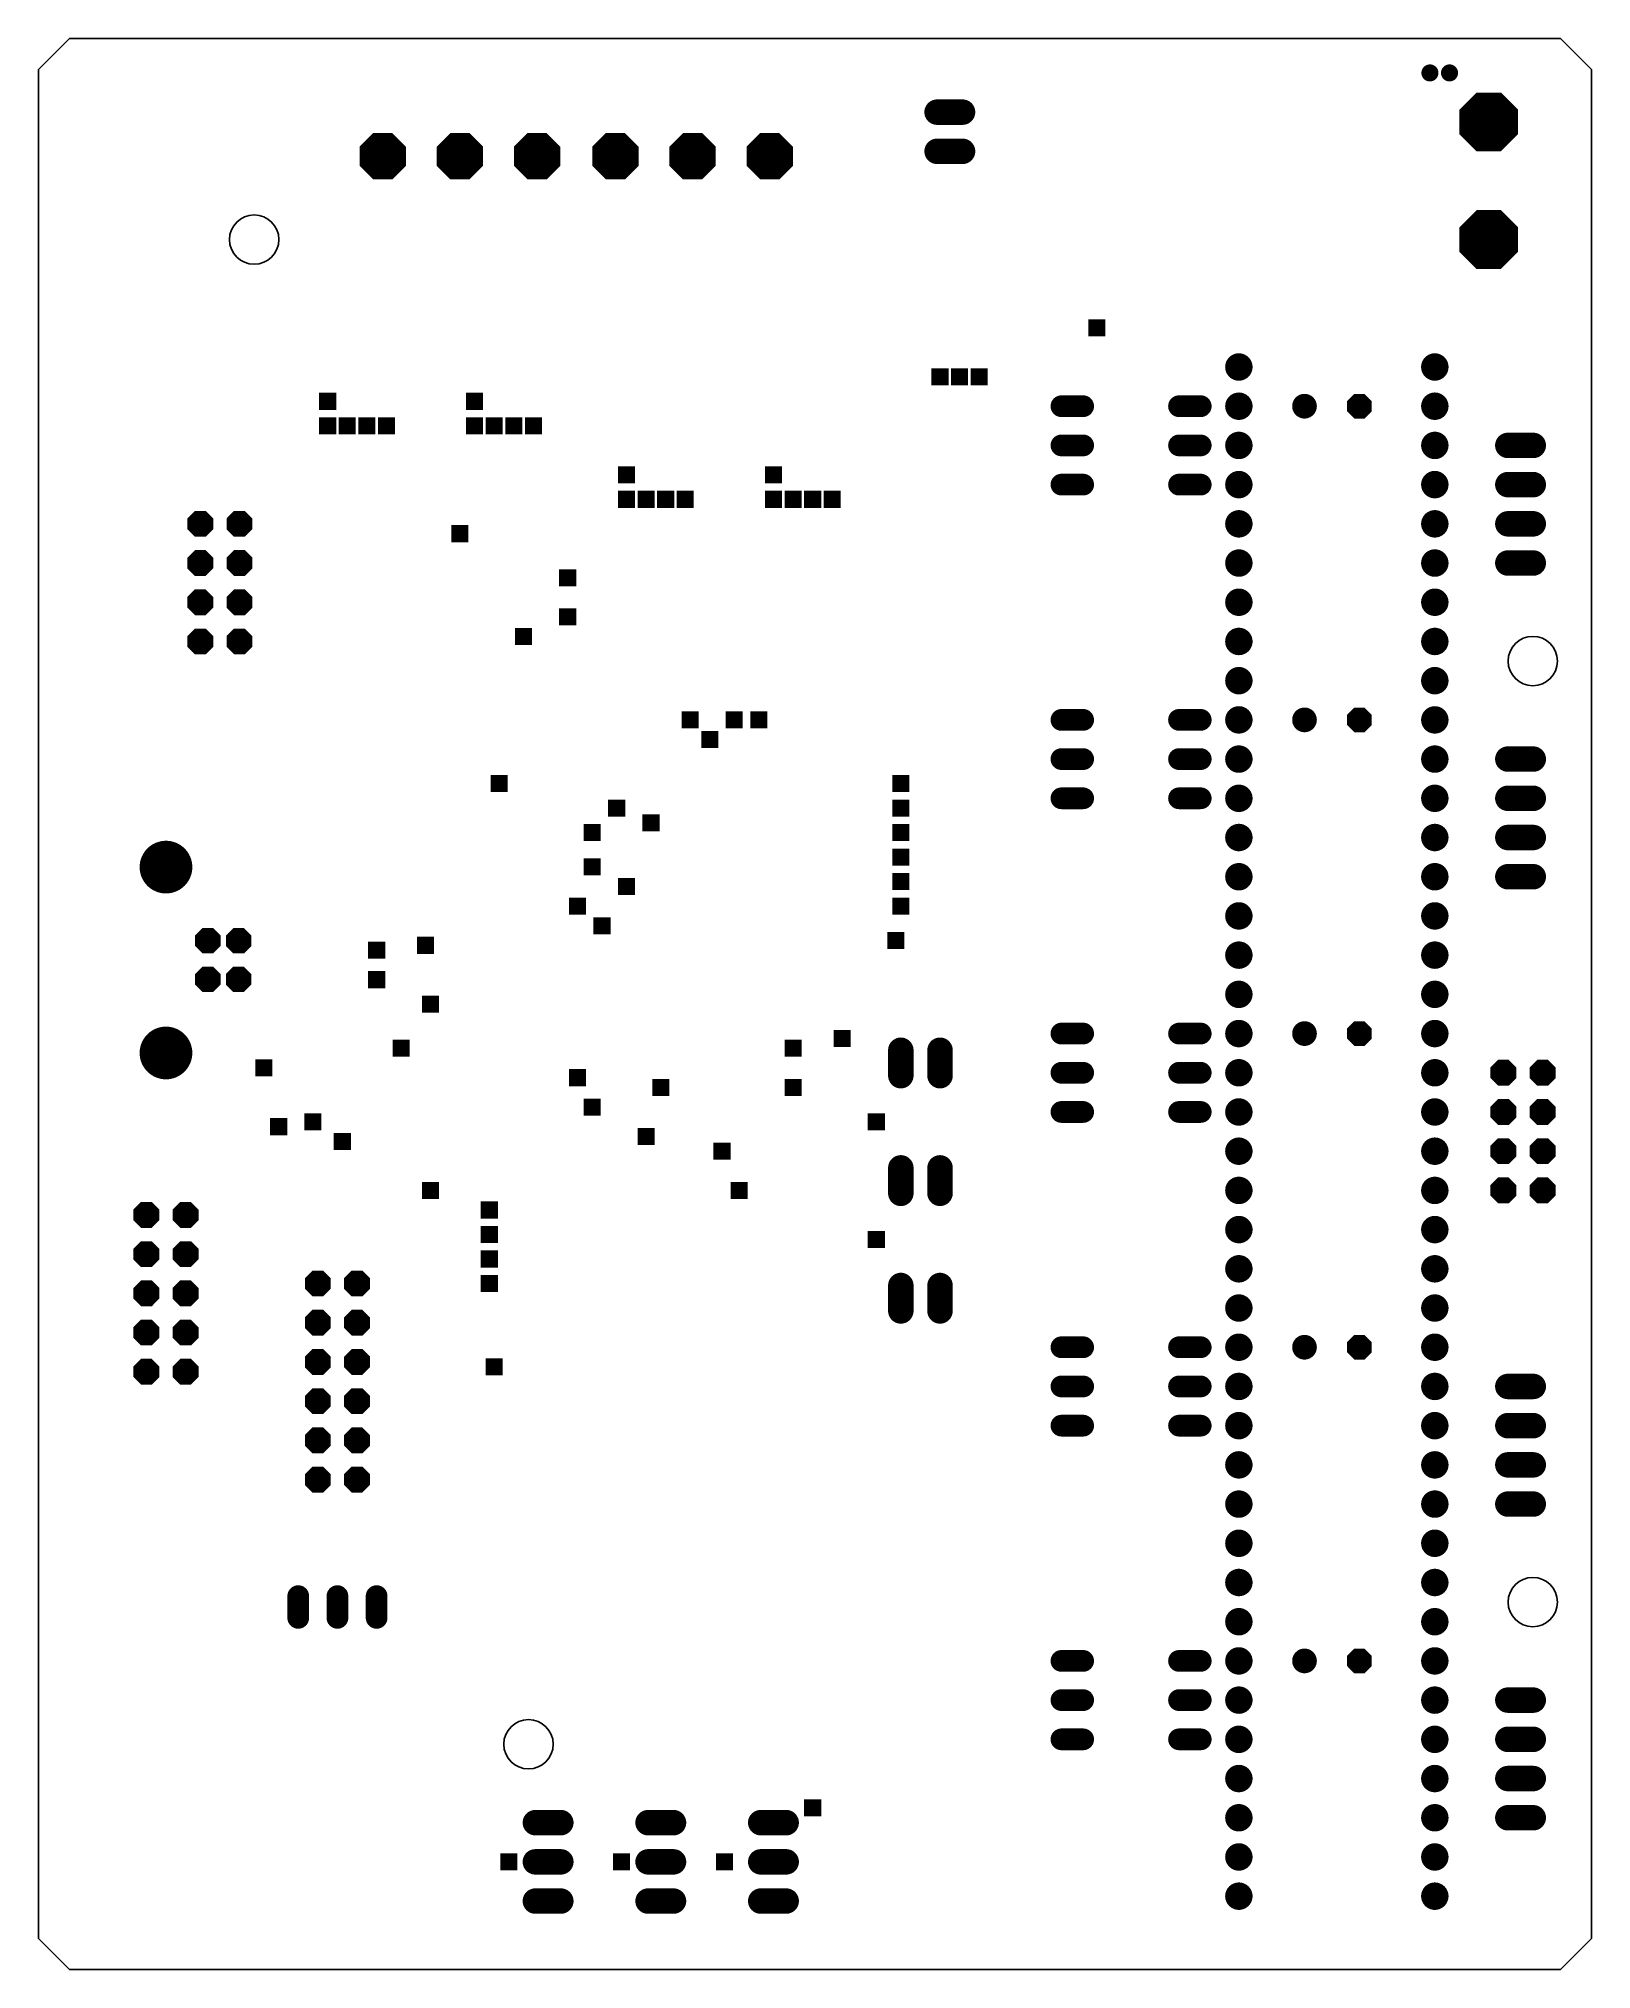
# Model space of a CAD drawing. Extents: x 0 to 101, y 0 to 125.
import ezdxf

# ---------------------------------------------------------------- set-up
doc = ezdxf.new("R2010")
doc.units = 0
for name, color, linetype in [('17', 82, 'CONTINUOUS'), ('18', 82, 'CONTINUOUS'), ('20', 7, 'CONTINUOUS'), ('44', 253, 'CONTINUOUS')]:
    doc.layers.add(name, color=color, linetype=linetype)

# ---------------------------------------------------------------- blocks, each defined once
blk = doc.blocks.new('ROUNDP')
at = {"const_width": 0.5}
blk.add_lwpolyline([(0, -0.25, 1), (0, 0.25, 1), (0, -0.25)], format="xyb", dxfattribs=at)
blk = doc.blocks.new('OCTAGONP')
at = {"const_width": 0.5}
blk.add_lwpolyline([(-0.25, -0.1036), (-0.25, 0.1036), (-0.1036, 0.25), (0.1036, 0.25), (0.25, 0.1036), (0.25, -0.1036), (0.1036, -0.25), (-0.1036, -0.25), (-0.25, -0.1036), (-0.25, 0.1036)], dxfattribs=at)
blk = doc.blocks.new('LONGP100')
at = {"const_width": 1}
blk.add_lwpolyline([(-0.5, 0), (0.5, 0)], dxfattribs=at)
at = {"const_width": 0.5}
for points in [[(-0.5, 0.25, 1), (-0.5, -0.25)], [(0.5, -0.25, 1), (0.5, 0.25)]]:
    blk.add_lwpolyline(points, format="xyb", dxfattribs=at)
blk = doc.blocks.new('SQUAREV')
blk.add_solid([(-0.5, -0.5), (0.5, -0.5), (-0.5, 0.5), (0.5, 0.5)])
blk = doc.blocks.new('ROUNDV')
at = {"const_width": 0.5}
blk.add_lwpolyline([(0, -0.25, 1), (0, 0.25, 1), (0, -0.25)], format="xyb", dxfattribs=at)

msp = doc.modelspace()

# ---------------------------------------------------------------- linework, layer by layer
at = {"layer": '20'}
for p, q in [((2.3175, 125.4125), (0.3175, 123.4125)), ((98.9525, 125.4125), (2.3175, 125.4125)), ((100.9525, 123.4125), (98.9525, 125.4125)), ((0.3175, 123.4125), (0.3175, 2.3375)), ((100.9525, 2.3375), (100.9525, 123.4125)), ((0.3175, 2.3375), (2.3175, 0.3375)), ((98.9525, 0.3375), (100.9525, 2.3375)), ((2.3175, 0.3375), (98.9525, 0.3375))]:
    msp.add_line(p, q, dxfattribs=at)
for centre in [(14.2875, 112.395), (97.155, 85.09), (97.155, 24.13), (32.0675, 14.9225)]:
    msp.add_circle(centre, 1.6, dxfattribs=at)
at = {"layer": '44'}
for centre, radius in [((90.4875, 123.19), 0.35), ((91.7575, 123.19), 0.35), ((59.3725, 120.65), 0.55), ((94.2975, 120.015), 0.75), ((22.6225, 117.7925), 0.75), ((27.6225, 117.7925), 0.75), ((32.6225, 117.7925), 0.75), ((37.7037, 117.7925), 0.75), ((42.7037, 117.7925), 0.75), ((47.7037, 117.7925), 0.75), ((59.3725, 118.11), 0.55), ((94.2975, 112.395), 0.75), ((68.8975, 106.68), 0.35), ((58.7375, 103.505), 0.35), ((60.0075, 103.505), 0.35), ((61.2775, 103.505), 0.35), ((78.105, 104.14), 0.45), ((90.805, 104.14), 0.45), ((19.05, 101.9175), 0.35), ((28.575, 101.9175), 0.35), ((67.31, 101.6), 0.45), ((74.93, 101.6), 0.45), ((78.105, 101.6), 0.45), ((82.3595, 101.6), 0.45), ((85.9155, 101.6), 0.45), ((90.805, 101.6), 0.45), ((19.05, 100.33), 0.35), ((20.32, 100.33), 0.35), ((21.59, 100.33), 0.35), ((22.86, 100.33), 0.35), ((28.575, 100.33), 0.35), ((29.845, 100.33), 0.35), ((31.115, 100.33), 0.35), ((32.385, 100.33), 0.35), ((67.31, 99.06), 0.45), ((74.93, 99.06), 0.45), ((78.105, 99.06), 0.45), ((90.805, 99.06), 0.45), ((96.3612, 99.06), 0.55), ((38.4175, 97.155), 0.35), ((47.9425, 97.155), 0.35), ((67.31, 96.52), 0.45), ((74.93, 96.52), 0.45), ((78.105, 96.52), 0.45), ((90.805, 96.52), 0.45), ((96.3612, 96.52), 0.55), ((38.4175, 95.5675), 0.35), ((39.6875, 95.5675), 0.35), ((40.9575, 95.5675), 0.35), ((42.2275, 95.5675), 0.35), ((47.9425, 95.5675), 0.35), ((49.2125, 95.5675), 0.35), ((50.4825, 95.5675), 0.35), ((51.7525, 95.5675), 0.35), ((10.795, 93.98), 0.55), ((13.335, 93.98), 0.55), ((78.105, 93.98), 0.45), ((90.805, 93.98), 0.45), ((96.3612, 93.98), 0.55), ((27.6225, 93.345), 0.35), ((10.795, 91.44), 0.55), ((13.335, 91.44), 0.55), ((78.105, 91.44), 0.45), ((90.805, 91.44), 0.45), ((96.3612, 91.44), 0.55), ((34.6075, 90.4875), 0.35), ((10.795, 88.9), 0.55), ((13.335, 88.9), 0.55), ((78.105, 88.9), 0.45), ((90.805, 88.9), 0.45), ((34.6075, 87.9475), 0.35), ((10.795, 86.36), 0.55), ((13.335, 86.36), 0.55), ((31.75, 86.6775), 0.35), ((78.105, 86.36), 0.45), ((90.805, 86.36), 0.45), ((78.105, 83.82), 0.45), ((90.805, 83.82), 0.45), ((42.545, 81.28), 0.35), ((45.4025, 81.28), 0.35), ((46.99, 81.28), 0.35), ((67.31, 81.28), 0.45), ((74.93, 81.28), 0.45), ((78.105, 81.28), 0.45), ((82.3595, 81.28), 0.45), ((85.9155, 81.28), 0.45), ((90.805, 81.28), 0.45), ((43.815, 80.01), 0.35), ((67.31, 78.74), 0.45), ((74.93, 78.74), 0.45), ((78.105, 78.74), 0.45), ((90.805, 78.74), 0.45), ((96.3612, 78.74), 0.55), ((30.1625, 77.1525), 0.35), ((56.1975, 77.1525), 0.35), ((67.31, 76.2), 0.45), ((74.93, 76.2), 0.45), ((78.105, 76.2), 0.45), ((90.805, 76.2), 0.45), ((96.3612, 76.2), 0.55), ((37.7825, 75.565), 0.35), ((56.1975, 75.565), 0.35), ((36.195, 73.9775), 0.35), ((40.005, 74.6125), 0.35), ((56.1975, 73.9775), 0.35), ((78.105, 73.66), 0.45), ((90.805, 73.66), 0.45), ((96.3612, 73.66), 0.55), ((8.5725, 71.7425), 1.2), ((56.1975, 72.39), 0.35), ((36.195, 71.755), 0.35), ((78.105, 71.12), 0.45), ((90.805, 71.12), 0.45), ((96.3612, 71.12), 0.55), ((38.4175, 70.485), 0.35), ((56.1975, 70.8025), 0.35), ((35.2425, 69.215), 0.35), ((56.1975, 69.215), 0.35), ((78.105, 68.58), 0.45), ((90.805, 68.58), 0.45), ((36.83, 67.945), 0.35), ((11.2825, 66.9725), 0.55), ((13.2825, 66.9725), 0.55), ((22.225, 66.3575), 0.35), ((25.4, 66.675), 0.35), ((55.88, 66.9925), 0.35), ((78.105, 66.04), 0.45), ((90.805, 66.04), 0.45), ((11.2825, 64.4725), 0.55), ((13.2825, 64.4725), 0.55), ((22.225, 64.4525), 0.35), ((78.105, 63.5), 0.45), ((90.805, 63.5), 0.45), ((25.7175, 62.865), 0.35), ((67.31, 60.96), 0.45), ((74.93, 60.96), 0.45), ((78.105, 60.96), 0.45), ((82.3595, 60.96), 0.45), ((85.9155, 60.96), 0.45), ((90.805, 60.96), 0.45), ((8.5725, 59.7025), 1.2), ((23.8125, 60.0075), 0.35), ((49.2125, 60.0075), 0.35), ((52.3875, 60.6425), 0.35), ((14.9225, 58.7375), 0.35), ((56.1975, 59.055), 0.55), ((58.7375, 59.055), 0.55), ((67.31, 58.42), 0.45), ((74.93, 58.42), 0.45), ((78.105, 58.42), 0.45), ((90.805, 58.42), 0.45), ((95.25, 58.42), 0.55), ((97.79, 58.42), 0.55), ((35.2425, 58.1025), 0.35), ((40.64, 57.4675), 0.35), ((49.2125, 57.4675), 0.35), ((36.195, 56.1975), 0.35), ((67.31, 55.88), 0.45), ((74.93, 55.88), 0.45), ((78.105, 55.88), 0.45), ((90.805, 55.88), 0.45), ((95.25, 55.88), 0.55), ((97.79, 55.88), 0.55), ((15.875, 54.9275), 0.35), ((18.0975, 55.245), 0.35), ((54.61, 55.245), 0.35), ((20.0025, 53.975), 0.35), ((39.6875, 54.2925), 0.35), ((78.105, 53.34), 0.45), ((90.805, 53.34), 0.45), ((95.25, 53.34), 0.55), ((97.79, 53.34), 0.55), ((44.6088, 53.34), 0.35), ((56.1975, 51.435), 0.55), ((58.7375, 51.435), 0.55), ((95.25, 50.8), 0.55), ((97.79, 50.8), 0.55), ((25.7175, 50.8), 0.35), ((45.72, 50.8), 0.35), ((78.105, 50.8), 0.45), ((90.805, 50.8), 0.45), ((7.3025, 49.2125), 0.55), ((9.8425, 49.2125), 0.55), ((29.5275, 49.53), 0.35), ((29.5275, 47.9425), 0.35), ((54.61, 47.625), 0.35), ((78.105, 48.26), 0.45), ((90.805, 48.26), 0.45), ((7.3025, 46.6725), 0.55), ((9.8425, 46.6725), 0.55), ((29.5275, 46.355), 0.35), ((18.415, 44.7675), 0.55), ((20.955, 44.7675), 0.55), ((29.5275, 44.7675), 0.35), ((78.105, 45.72), 0.45), ((90.805, 45.72), 0.45), ((7.3025, 44.1325), 0.55), ((9.8425, 44.1325), 0.55), ((56.1975, 43.815), 0.55), ((58.7375, 43.815), 0.55), ((18.415, 42.2275), 0.55), ((20.955, 42.2275), 0.55), ((78.105, 43.18), 0.45), ((90.805, 43.18), 0.45), ((7.3025, 41.5925), 0.55), ((9.8425, 41.5925), 0.55), ((18.415, 39.6875), 0.55), ((20.955, 39.6875), 0.55), ((67.31, 40.64), 0.45), ((74.93, 40.64), 0.45), ((78.105, 40.64), 0.45), ((82.3595, 40.64), 0.45), ((85.9155, 40.64), 0.45), ((90.805, 40.64), 0.45), ((7.3025, 39.0525), 0.55), ((9.8425, 39.0525), 0.55), ((29.845, 39.37), 0.35), ((18.415, 37.1475), 0.55), ((20.955, 37.1475), 0.55), ((67.31, 38.1), 0.45), ((74.93, 38.1), 0.45), ((78.105, 38.1), 0.45), ((90.805, 38.1), 0.45), ((96.3612, 38.1), 0.55), ((18.415, 34.6075), 0.55), ((20.955, 34.6075), 0.55), ((67.31, 35.56), 0.45), ((74.93, 35.56), 0.45), ((78.105, 35.56), 0.45), ((90.805, 35.56), 0.45), ((96.3612, 35.56), 0.55), ((18.415, 32.0675), 0.55), ((20.955, 32.0675), 0.55), ((78.105, 33.02), 0.45), ((90.805, 33.02), 0.45), ((96.3612, 33.02), 0.55), ((78.105, 30.48), 0.45), ((90.805, 30.48), 0.45), ((96.3612, 30.48), 0.55), ((78.105, 27.94), 0.45), ((90.805, 27.94), 0.45), ((78.105, 25.4), 0.45), ((90.805, 25.4), 0.45), ((17.145, 23.8125), 0.45), ((19.685, 23.8125), 0.45), ((22.225, 23.8125), 0.45), ((78.105, 22.86), 0.45), ((90.805, 22.86), 0.45), ((67.31, 20.32), 0.45), ((74.93, 20.32), 0.45), ((78.105, 20.32), 0.45), ((82.3595, 20.32), 0.45), ((85.9155, 20.32), 0.45), ((90.805, 20.32), 0.45), ((67.31, 17.78), 0.45), ((74.93, 17.78), 0.45), ((78.105, 17.78), 0.45), ((90.805, 17.78), 0.45), ((96.3612, 17.78), 0.55), ((67.31, 15.24), 0.45), ((74.93, 15.24), 0.45), ((78.105, 15.24), 0.45), ((90.805, 15.24), 0.45), ((96.3612, 15.24), 0.55), ((78.105, 12.7), 0.45), ((90.805, 12.7), 0.45), ((96.3612, 12.7), 0.55), ((33.3375, 9.8425), 0.55), ((40.64, 9.8425), 0.55), ((47.9425, 9.8425), 0.55), ((50.4825, 10.795), 0.35), ((78.105, 10.16), 0.45), ((90.805, 10.16), 0.45), ((96.3612, 10.16), 0.55), ((30.7975, 7.3025), 0.35), ((33.3375, 7.3025), 0.55), ((38.1, 7.3025), 0.35), ((40.64, 7.3025), 0.55), ((44.7675, 7.3025), 0.35), ((47.9425, 7.3025), 0.55), ((78.105, 7.62), 0.45), ((90.805, 7.62), 0.45), ((33.3375, 4.7625), 0.55), ((40.64, 4.7625), 0.55), ((47.9425, 4.7625), 0.55), ((78.105, 5.08), 0.45), ((90.805, 5.08), 0.45)]:
    msp.add_circle(centre, radius, dxfattribs=at)

# ---------------------------------------------------------------- block references
at = {"layer": '17'}
for name, p, xscale, yscale in [('LONGP100', (59.3725, 120.65), 1.65, 1.65), ('LONGP100', (59.3725, 120.65), 1.65, 1.65), ('LONGP100', (59.3725, 118.11), 1.65, 1.65), ('LONGP100', (59.3725, 118.11), 1.65, 1.65), ('LONGP100', (67.31, 101.6), 1.408, 1.408), ('LONGP100', (67.31, 101.6), 1.408, 1.408), ('LONGP100', (74.93, 101.6), 1.408, 1.408), ('LONGP100', (74.93, 101.6), 1.408, 1.408), ('ROUNDP', (82.3595, 101.6), 1.6002, 1.6002), ('ROUNDP', (82.3595, 101.6), 1.6002, 1.6002), ('OCTAGONP', (85.9155, 101.6), 1.6002, 1.6002), ('OCTAGONP', (85.9155, 101.6), 1.6002, 1.6002), ('LONGP100', (67.31, 99.06), 1.408, 1.408), ('LONGP100', (67.31, 99.06), 1.408, 1.408), ('LONGP100', (74.93, 99.06), 1.408, 1.408), ('LONGP100', (74.93, 99.06), 1.408, 1.408), ('LONGP100', (96.3612, 99.06), 1.65, 1.65), ('LONGP100', (96.3612, 99.06), 1.65, 1.65), ('LONGP100', (67.31, 96.52), 1.408, 1.408), ('LONGP100', (67.31, 96.52), 1.408, 1.408), ('LONGP100', (74.93, 96.52), 1.408, 1.408), ('LONGP100', (74.93, 96.52), 1.408, 1.408), ('LONGP100', (96.3612, 96.52), 1.65, 1.65), ('LONGP100', (96.3612, 96.52), 1.65, 1.65), ('LONGP100', (96.3612, 93.98), 1.65, 1.65), ('LONGP100', (96.3612, 93.98), 1.65, 1.65), ('LONGP100', (96.3612, 91.44), 1.65, 1.65), ('LONGP100', (96.3612, 91.44), 1.65, 1.65), ('LONGP100', (67.31, 81.28), 1.408, 1.408), ('LONGP100', (67.31, 81.28), 1.408, 1.408), ('LONGP100', (74.93, 81.28), 1.408, 1.408), ('LONGP100', (74.93, 81.28), 1.408, 1.408), ('ROUNDP', (82.3595, 81.28), 1.6002, 1.6002), ('ROUNDP', (82.3595, 81.28), 1.6002, 1.6002), ('OCTAGONP', (85.9155, 81.28), 1.6002, 1.6002), ('OCTAGONP', (85.9155, 81.28), 1.6002, 1.6002), ('LONGP100', (67.31, 78.74), 1.408, 1.408), ('LONGP100', (67.31, 78.74), 1.408, 1.408), ('LONGP100', (74.93, 78.74), 1.408, 1.408), ('LONGP100', (74.93, 78.74), 1.408, 1.408), ('LONGP100', (96.3612, 78.74), 1.65, 1.65), ('LONGP100', (96.3612, 78.74), 1.65, 1.65), ('LONGP100', (67.31, 76.2), 1.408, 1.408), ('LONGP100', (67.31, 76.2), 1.408, 1.408), ('LONGP100', (74.93, 76.2), 1.408, 1.408), ('LONGP100', (74.93, 76.2), 1.408, 1.408), ('LONGP100', (96.3612, 76.2), 1.65, 1.65), ('LONGP100', (96.3612, 76.2), 1.65, 1.65), ('LONGP100', (96.3612, 73.66), 1.65, 1.65), ('LONGP100', (96.3612, 73.66), 1.65, 1.65), ('LONGP100', (96.3612, 71.12), 1.65, 1.65), ('LONGP100', (96.3612, 71.12), 1.65, 1.65), ('LONGP100', (67.31, 60.96), 1.408, 1.408), ('LONGP100', (67.31, 60.96), 1.408, 1.408), ('LONGP100', (74.93, 60.96), 1.408, 1.408), ('LONGP100', (74.93, 60.96), 1.408, 1.408), ('ROUNDP', (82.3595, 60.96), 1.6002, 1.6002), ('ROUNDP', (82.3595, 60.96), 1.6002, 1.6002), ('OCTAGONP', (85.9155, 60.96), 1.6002, 1.6002), ('OCTAGONP', (85.9155, 60.96), 1.6002, 1.6002), ('LONGP100', (67.31, 58.42), 1.408, 1.408), ('LONGP100', (67.31, 58.42), 1.408, 1.408), ('LONGP100', (74.93, 58.42), 1.408, 1.408), ('LONGP100', (74.93, 58.42), 1.408, 1.408), ('LONGP100', (67.31, 55.88), 1.408, 1.408), ('LONGP100', (67.31, 55.88), 1.408, 1.408), ('LONGP100', (74.93, 55.88), 1.408, 1.408), ('LONGP100', (74.93, 55.88), 1.408, 1.408), ('LONGP100', (67.31, 40.64), 1.408, 1.408), ('LONGP100', (67.31, 40.64), 1.408, 1.408), ('LONGP100', (74.93, 40.64), 1.408, 1.408), ('LONGP100', (74.93, 40.64), 1.408, 1.408), ('ROUNDP', (82.3595, 40.64), 1.6002, 1.6002), ('ROUNDP', (82.3595, 40.64), 1.6002, 1.6002), ('OCTAGONP', (85.9155, 40.64), 1.6002, 1.6002), ('OCTAGONP', (85.9155, 40.64), 1.6002, 1.6002), ('LONGP100', (67.31, 38.1), 1.408, 1.408), ('LONGP100', (67.31, 38.1), 1.408, 1.408), ('LONGP100', (74.93, 38.1), 1.408, 1.408), ('LONGP100', (74.93, 38.1), 1.408, 1.408), ('LONGP100', (96.3612, 38.1), 1.65, 1.65), ('LONGP100', (96.3612, 38.1), 1.65, 1.65), ('LONGP100', (96.3612, 35.56), 1.65, 1.65), ('LONGP100', (96.3612, 35.56), 1.65, 1.65), ('LONGP100', (67.31, 35.56), 1.408, 1.408), ('LONGP100', (67.31, 35.56), 1.408, 1.408), ('LONGP100', (74.93, 35.56), 1.408, 1.408), ('LONGP100', (74.93, 35.56), 1.408, 1.408), ('LONGP100', (96.3612, 33.02), 1.65, 1.65), ('LONGP100', (96.3612, 33.02), 1.65, 1.65), ('LONGP100', (96.3612, 30.48), 1.65, 1.65), ('LONGP100', (96.3612, 30.48), 1.65, 1.65), ('LONGP100', (67.31, 20.32), 1.408, 1.408), ('LONGP100', (67.31, 20.32), 1.408, 1.408), ('LONGP100', (74.93, 20.32), 1.408, 1.408), ('LONGP100', (74.93, 20.32), 1.408, 1.408), ('ROUNDP', (82.3595, 20.32), 1.6002, 1.6002), ('ROUNDP', (82.3595, 20.32), 1.6002, 1.6002), ('OCTAGONP', (85.9155, 20.32), 1.6002, 1.6002), ('OCTAGONP', (85.9155, 20.32), 1.6002, 1.6002), ('LONGP100', (67.31, 17.78), 1.408, 1.408), ('LONGP100', (67.31, 17.78), 1.408, 1.408), ('LONGP100', (74.93, 17.78), 1.408, 1.408), ('LONGP100', (74.93, 17.78), 1.408, 1.408), ('LONGP100', (96.3612, 17.78), 1.65, 1.65), ('LONGP100', (96.3612, 17.78), 1.65, 1.65), ('LONGP100', (67.31, 15.24), 1.408, 1.408), ('LONGP100', (67.31, 15.24), 1.408, 1.408), ('LONGP100', (74.93, 15.24), 1.408, 1.408), ('LONGP100', (74.93, 15.24), 1.408, 1.408), ('LONGP100', (96.3612, 15.24), 1.65, 1.65), ('LONGP100', (96.3612, 15.24), 1.65, 1.65), ('LONGP100', (96.3612, 12.7), 1.65, 1.65), ('LONGP100', (96.3612, 12.7), 1.65, 1.65), ('LONGP100', (33.3375, 9.8425), 1.65, 1.65), ('LONGP100', (33.3375, 9.8425), 1.65, 1.65), ('LONGP100', (40.64, 9.8425), 1.65, 1.65), ('LONGP100', (40.64, 9.8425), 1.65, 1.65), ('LONGP100', (47.9425, 9.8425), 1.65, 1.65), ('LONGP100', (47.9425, 9.8425), 1.65, 1.65), ('LONGP100', (96.3612, 10.16), 1.65, 1.65), ('LONGP100', (96.3612, 10.16), 1.65, 1.65), ('LONGP100', (33.3375, 7.3025), 1.65, 1.65), ('LONGP100', (33.3375, 7.3025), 1.65, 1.65), ('LONGP100', (40.64, 7.3025), 1.65, 1.65), ('LONGP100', (40.64, 7.3025), 1.65, 1.65), ('LONGP100', (47.9425, 7.3025), 1.65, 1.65), ('LONGP100', (47.9425, 7.3025), 1.65, 1.65), ('LONGP100', (33.3375, 4.7625), 1.65, 1.65), ('LONGP100', (33.3375, 4.7625), 1.65, 1.65), ('LONGP100', (40.64, 4.7625), 1.65, 1.65), ('LONGP100', (40.64, 4.7625), 1.65, 1.65), ('LONGP100', (47.9425, 4.7625), 1.65, 1.65), ('LONGP100', (47.9425, 4.7625), 1.65, 1.65)]:
    msp.add_blockref(name, p, dxfattribs=dict(at, xscale=xscale, yscale=yscale))
for name, p, xscale, yscale, rotation in [('OCTAGONP', (94.2975, 120.015), 3.81, 3.81, 270), ('OCTAGONP', (94.2975, 120.015), 3.81, 3.81, 270), ('OCTAGONP', (22.6225, 117.7925), 3, 3, 180), ('OCTAGONP', (22.6225, 117.7925), 3, 3, 180), ('OCTAGONP', (27.6225, 117.7925), 3, 3, 180), ('OCTAGONP', (27.6225, 117.7925), 3, 3, 180), ('OCTAGONP', (32.6225, 117.7925), 3, 3, 180), ('OCTAGONP', (32.6225, 117.7925), 3, 3, 180), ('OCTAGONP', (37.7037, 117.7925), 3, 3, 180), ('OCTAGONP', (37.7037, 117.7925), 3, 3, 180), ('OCTAGONP', (42.7037, 117.7925), 3, 3, 180), ('OCTAGONP', (42.7037, 117.7925), 3, 3, 180), ('OCTAGONP', (47.7037, 117.7925), 3, 3, 180), ('OCTAGONP', (47.7037, 117.7925), 3, 3, 180), ('OCTAGONP', (94.2975, 112.395), 3.81, 3.81, 270), ('OCTAGONP', (94.2975, 112.395), 3.81, 3.81, 270), ('ROUNDP', (78.105, 104.14), 1.778, 1.778, 270), ('ROUNDP', (78.105, 104.14), 1.778, 1.778, 270), ('ROUNDP', (90.805, 104.14), 1.778, 1.778, 270), ('ROUNDP', (90.805, 104.14), 1.778, 1.778, 270), ('ROUNDP', (78.105, 101.6), 1.778, 1.778, 270), ('ROUNDP', (78.105, 101.6), 1.778, 1.778, 270), ('ROUNDP', (90.805, 101.6), 1.778, 1.778, 270), ('ROUNDP', (90.805, 101.6), 1.778, 1.778, 270), ('ROUNDP', (78.105, 99.06), 1.778, 1.778, 270), ('ROUNDP', (78.105, 99.06), 1.778, 1.778, 270), ('ROUNDP', (90.805, 99.06), 1.778, 1.778, 270), ('ROUNDP', (90.805, 99.06), 1.778, 1.778, 270), ('ROUNDP', (78.105, 96.52), 1.778, 1.778, 270), ('ROUNDP', (78.105, 96.52), 1.778, 1.778, 270), ('ROUNDP', (90.805, 96.52), 1.778, 1.778, 270), ('ROUNDP', (90.805, 96.52), 1.778, 1.778, 270), ('OCTAGONP', (10.795, 93.98), 1.6764, 1.6764, 270), ('OCTAGONP', (10.795, 93.98), 1.6764, 1.6764, 270), ('OCTAGONP', (13.335, 93.98), 1.6764, 1.6764, 270), ('OCTAGONP', (13.335, 93.98), 1.6764, 1.6764, 270), ('ROUNDP', (78.105, 93.98), 1.778, 1.778, 270), ('ROUNDP', (78.105, 93.98), 1.778, 1.778, 270), ('ROUNDP', (90.805, 93.98), 1.778, 1.778, 270), ('ROUNDP', (90.805, 93.98), 1.778, 1.778, 270), ('OCTAGONP', (10.795, 91.44), 1.6764, 1.6764, 270), ('OCTAGONP', (10.795, 91.44), 1.6764, 1.6764, 270), ('OCTAGONP', (13.335, 91.44), 1.6764, 1.6764, 270), ('OCTAGONP', (13.335, 91.44), 1.6764, 1.6764, 270), ('ROUNDP', (78.105, 91.44), 1.778, 1.778, 270), ('ROUNDP', (78.105, 91.44), 1.778, 1.778, 270), ('ROUNDP', (90.805, 91.44), 1.778, 1.778, 270), ('ROUNDP', (90.805, 91.44), 1.778, 1.778, 270), ('OCTAGONP', (10.795, 88.9), 1.6764, 1.6764, 270), ('OCTAGONP', (10.795, 88.9), 1.6764, 1.6764, 270), ('OCTAGONP', (13.335, 88.9), 1.6764, 1.6764, 270), ('OCTAGONP', (13.335, 88.9), 1.6764, 1.6764, 270), ('ROUNDP', (78.105, 88.9), 1.778, 1.778, 270), ('ROUNDP', (78.105, 88.9), 1.778, 1.778, 270), ('ROUNDP', (90.805, 88.9), 1.778, 1.778, 270), ('ROUNDP', (90.805, 88.9), 1.778, 1.778, 270), ('OCTAGONP', (10.795, 86.36), 1.6764, 1.6764, 270), ('OCTAGONP', (10.795, 86.36), 1.6764, 1.6764, 270), ('OCTAGONP', (13.335, 86.36), 1.6764, 1.6764, 270), ('OCTAGONP', (13.335, 86.36), 1.6764, 1.6764, 270), ('ROUNDP', (78.105, 86.36), 1.778, 1.778, 270), ('ROUNDP', (78.105, 86.36), 1.778, 1.778, 270), ('ROUNDP', (90.805, 86.36), 1.778, 1.778, 270), ('ROUNDP', (90.805, 86.36), 1.778, 1.778, 270), ('ROUNDP', (78.105, 83.82), 1.778, 1.778, 270), ('ROUNDP', (78.105, 83.82), 1.778, 1.778, 270), ('ROUNDP', (90.805, 83.82), 1.778, 1.778, 270), ('ROUNDP', (90.805, 83.82), 1.778, 1.778, 270), ('ROUNDP', (78.105, 81.28), 1.778, 1.778, 270), ('ROUNDP', (78.105, 81.28), 1.778, 1.778, 270), ('ROUNDP', (90.805, 81.28), 1.778, 1.778, 270), ('ROUNDP', (90.805, 81.28), 1.778, 1.778, 270), ('ROUNDP', (78.105, 78.74), 1.778, 1.778, 270), ('ROUNDP', (78.105, 78.74), 1.778, 1.778, 270), ('ROUNDP', (90.805, 78.74), 1.778, 1.778, 270), ('ROUNDP', (90.805, 78.74), 1.778, 1.778, 270), ('ROUNDP', (78.105, 76.2), 1.778, 1.778, 270), ('ROUNDP', (78.105, 76.2), 1.778, 1.778, 270), ('ROUNDP', (90.805, 76.2), 1.778, 1.778, 270), ('ROUNDP', (90.805, 76.2), 1.778, 1.778, 270), ('ROUNDP', (78.105, 73.66), 1.778, 1.778, 270), ('ROUNDP', (78.105, 73.66), 1.778, 1.778, 270), ('ROUNDP', (90.805, 73.66), 1.778, 1.778, 270), ('ROUNDP', (90.805, 73.66), 1.778, 1.778, 270), ('ROUNDP', (8.5725, 71.7425), 3.416, 3.416, 270), ('ROUNDP', (8.5725, 71.7425), 3.416, 3.416, 270), ('ROUNDP', (78.105, 71.12), 1.778, 1.778, 270), ('ROUNDP', (78.105, 71.12), 1.778, 1.778, 270), ('ROUNDP', (90.805, 71.12), 1.778, 1.778, 270), ('ROUNDP', (90.805, 71.12), 1.778, 1.778, 270), ('ROUNDP', (78.105, 68.58), 1.778, 1.778, 270), ('ROUNDP', (78.105, 68.58), 1.778, 1.778, 270), ('ROUNDP', (90.805, 68.58), 1.778, 1.778, 270), ('ROUNDP', (90.805, 68.58), 1.778, 1.778, 270), ('OCTAGONP', (11.2825, 66.9725), 1.65, 1.65, 270), ('OCTAGONP', (11.2825, 66.9725), 1.65, 1.65, 270), ('OCTAGONP', (13.2825, 66.9725), 1.65, 1.65, 270), ('OCTAGONP', (13.2825, 66.9725), 1.65, 1.65, 270), ('ROUNDP', (78.105, 66.04), 1.778, 1.778, 270), ('ROUNDP', (78.105, 66.04), 1.778, 1.778, 270), ('ROUNDP', (90.805, 66.04), 1.778, 1.778, 270), ('ROUNDP', (90.805, 66.04), 1.778, 1.778, 270), ('OCTAGONP', (11.2825, 64.4725), 1.65, 1.65, 270), ('OCTAGONP', (11.2825, 64.4725), 1.65, 1.65, 270), ('OCTAGONP', (13.2825, 64.4725), 1.65, 1.65, 270), ('OCTAGONP', (13.2825, 64.4725), 1.65, 1.65, 270), ('ROUNDP', (78.105, 63.5), 1.778, 1.778, 270), ('ROUNDP', (78.105, 63.5), 1.778, 1.778, 270), ('ROUNDP', (90.805, 63.5), 1.778, 1.778, 270), ('ROUNDP', (90.805, 63.5), 1.778, 1.778, 270), ('ROUNDP', (8.5725, 59.7025), 3.416, 3.416, 270), ('ROUNDP', (8.5725, 59.7025), 3.416, 3.416, 270), ('ROUNDP', (78.105, 60.96), 1.778, 1.778, 270), ('ROUNDP', (78.105, 60.96), 1.778, 1.778, 270), ('ROUNDP', (90.805, 60.96), 1.778, 1.778, 270), ('ROUNDP', (90.805, 60.96), 1.778, 1.778, 270), ('LONGP100', (56.1975, 59.055), 1.65, 1.65, 90), ('LONGP100', (56.1975, 59.055), 1.65, 1.65, 90), ('LONGP100', (58.7375, 59.055), 1.65, 1.65, 90), ('LONGP100', (58.7375, 59.055), 1.65, 1.65, 90), ('ROUNDP', (78.105, 58.42), 1.778, 1.778, 270), ('ROUNDP', (78.105, 58.42), 1.778, 1.778, 270), ('ROUNDP', (90.805, 58.42), 1.778, 1.778, 270), ('ROUNDP', (90.805, 58.42), 1.778, 1.778, 270), ('OCTAGONP', (95.25, 58.42), 1.6764, 1.6764, 270), ('OCTAGONP', (95.25, 58.42), 1.6764, 1.6764, 270), ('OCTAGONP', (97.79, 58.42), 1.6764, 1.6764, 270), ('OCTAGONP', (97.79, 58.42), 1.6764, 1.6764, 270), ('ROUNDP', (78.105, 55.88), 1.778, 1.778, 270), ('ROUNDP', (78.105, 55.88), 1.778, 1.778, 270), ('ROUNDP', (90.805, 55.88), 1.778, 1.778, 270), ('ROUNDP', (90.805, 55.88), 1.778, 1.778, 270), ('OCTAGONP', (95.25, 55.88), 1.6764, 1.6764, 270), ('OCTAGONP', (95.25, 55.88), 1.6764, 1.6764, 270), ('OCTAGONP', (97.79, 55.88), 1.6764, 1.6764, 270), ('OCTAGONP', (97.79, 55.88), 1.6764, 1.6764, 270), ('ROUNDP', (78.105, 53.34), 1.778, 1.778, 270), ('ROUNDP', (78.105, 53.34), 1.778, 1.778, 270), ('ROUNDP', (90.805, 53.34), 1.778, 1.778, 270), ('ROUNDP', (90.805, 53.34), 1.778, 1.778, 270), ('OCTAGONP', (95.25, 53.34), 1.6764, 1.6764, 270), ('OCTAGONP', (95.25, 53.34), 1.6764, 1.6764, 270), ('OCTAGONP', (97.79, 53.34), 1.6764, 1.6764, 270), ('OCTAGONP', (97.79, 53.34), 1.6764, 1.6764, 270), ('LONGP100', (56.1975, 51.435), 1.65, 1.65, 90), ('LONGP100', (56.1975, 51.435), 1.65, 1.65, 90), ('LONGP100', (58.7375, 51.435), 1.65, 1.65, 90), ('LONGP100', (58.7375, 51.435), 1.65, 1.65, 90), ('ROUNDP', (78.105, 50.8), 1.778, 1.778, 270), ('ROUNDP', (78.105, 50.8), 1.778, 1.778, 270), ('ROUNDP', (90.805, 50.8), 1.778, 1.778, 270), ('ROUNDP', (90.805, 50.8), 1.778, 1.778, 270), ('OCTAGONP', (95.25, 50.8), 1.6764, 1.6764, 270), ('OCTAGONP', (95.25, 50.8), 1.6764, 1.6764, 270), ('OCTAGONP', (97.79, 50.8), 1.6764, 1.6764, 270), ('OCTAGONP', (97.79, 50.8), 1.6764, 1.6764, 270), ('OCTAGONP', (7.3025, 49.2125), 1.6764, 1.6764, 90), ('OCTAGONP', (7.3025, 49.2125), 1.6764, 1.6764, 90), ('OCTAGONP', (9.8425, 49.2125), 1.6764, 1.6764, 90), ('OCTAGONP', (9.8425, 49.2125), 1.6764, 1.6764, 90), ('ROUNDP', (78.105, 48.26), 1.778, 1.778, 270), ('ROUNDP', (78.105, 48.26), 1.778, 1.778, 270), ('ROUNDP', (90.805, 48.26), 1.778, 1.778, 270), ('ROUNDP', (90.805, 48.26), 1.778, 1.778, 270), ('OCTAGONP', (7.3025, 46.6725), 1.6764, 1.6764, 90), ('OCTAGONP', (7.3025, 46.6725), 1.6764, 1.6764, 90), ('OCTAGONP', (9.8425, 46.6725), 1.6764, 1.6764, 90), ('OCTAGONP', (9.8425, 46.6725), 1.6764, 1.6764, 90), ('ROUNDP', (78.105, 45.72), 1.778, 1.778, 270), ('ROUNDP', (78.105, 45.72), 1.778, 1.778, 270), ('ROUNDP', (90.805, 45.72), 1.778, 1.778, 270), ('ROUNDP', (90.805, 45.72), 1.778, 1.778, 270), ('OCTAGONP', (18.415, 44.7675), 1.6764, 1.6764, 90), ('OCTAGONP', (18.415, 44.7675), 1.6764, 1.6764, 90), ('OCTAGONP', (20.955, 44.7675), 1.6764, 1.6764, 90), ('OCTAGONP', (20.955, 44.7675), 1.6764, 1.6764, 90), ('LONGP100', (56.1975, 43.815), 1.65, 1.65, 90), ('LONGP100', (56.1975, 43.815), 1.65, 1.65, 90), ('LONGP100', (58.7375, 43.815), 1.65, 1.65, 90), ('LONGP100', (58.7375, 43.815), 1.65, 1.65, 90), ('OCTAGONP', (7.3025, 44.1325), 1.6764, 1.6764, 90), ('OCTAGONP', (7.3025, 44.1325), 1.6764, 1.6764, 90), ('OCTAGONP', (9.8425, 44.1325), 1.6764, 1.6764, 90), ('OCTAGONP', (9.8425, 44.1325), 1.6764, 1.6764, 90), ('ROUNDP', (78.105, 43.18), 1.778, 1.778, 270), ('ROUNDP', (78.105, 43.18), 1.778, 1.778, 270), ('ROUNDP', (90.805, 43.18), 1.778, 1.778, 270), ('ROUNDP', (90.805, 43.18), 1.778, 1.778, 270), ('OCTAGONP', (18.415, 42.2275), 1.6764, 1.6764, 90), ('OCTAGONP', (18.415, 42.2275), 1.6764, 1.6764, 90), ('OCTAGONP', (20.955, 42.2275), 1.6764, 1.6764, 90), ('OCTAGONP', (20.955, 42.2275), 1.6764, 1.6764, 90), ('OCTAGONP', (7.3025, 41.5925), 1.6764, 1.6764, 90), ('OCTAGONP', (7.3025, 41.5925), 1.6764, 1.6764, 90), ('OCTAGONP', (9.8425, 41.5925), 1.6764, 1.6764, 90), ('OCTAGONP', (9.8425, 41.5925), 1.6764, 1.6764, 90), ('ROUNDP', (78.105, 40.64), 1.778, 1.778, 270), ('ROUNDP', (78.105, 40.64), 1.778, 1.778, 270), ('ROUNDP', (90.805, 40.64), 1.778, 1.778, 270), ('ROUNDP', (90.805, 40.64), 1.778, 1.778, 270), ('OCTAGONP', (18.415, 39.6875), 1.6764, 1.6764, 90), ('OCTAGONP', (18.415, 39.6875), 1.6764, 1.6764, 90), ('OCTAGONP', (20.955, 39.6875), 1.6764, 1.6764, 90), ('OCTAGONP', (20.955, 39.6875), 1.6764, 1.6764, 90), ('OCTAGONP', (7.3025, 39.0525), 1.6764, 1.6764, 90), ('OCTAGONP', (7.3025, 39.0525), 1.6764, 1.6764, 90), ('OCTAGONP', (9.8425, 39.0525), 1.6764, 1.6764, 90), ('OCTAGONP', (9.8425, 39.0525), 1.6764, 1.6764, 90), ('ROUNDP', (78.105, 38.1), 1.778, 1.778, 270), ('ROUNDP', (78.105, 38.1), 1.778, 1.778, 270), ('ROUNDP', (90.805, 38.1), 1.778, 1.778, 270), ('ROUNDP', (90.805, 38.1), 1.778, 1.778, 270), ('OCTAGONP', (18.415, 37.1475), 1.6764, 1.6764, 90), ('OCTAGONP', (18.415, 37.1475), 1.6764, 1.6764, 90), ('OCTAGONP', (20.955, 37.1475), 1.6764, 1.6764, 90), ('OCTAGONP', (20.955, 37.1475), 1.6764, 1.6764, 90), ('ROUNDP', (78.105, 35.56), 1.778, 1.778, 270), ('ROUNDP', (78.105, 35.56), 1.778, 1.778, 270), ('ROUNDP', (90.805, 35.56), 1.778, 1.778, 270), ('ROUNDP', (90.805, 35.56), 1.778, 1.778, 270), ('OCTAGONP', (18.415, 34.6075), 1.6764, 1.6764, 90), ('OCTAGONP', (18.415, 34.6075), 1.6764, 1.6764, 90), ('OCTAGONP', (20.955, 34.6075), 1.6764, 1.6764, 90), ('OCTAGONP', (20.955, 34.6075), 1.6764, 1.6764, 90), ('ROUNDP', (78.105, 33.02), 1.778, 1.778, 270), ('ROUNDP', (78.105, 33.02), 1.778, 1.778, 270), ('ROUNDP', (90.805, 33.02), 1.778, 1.778, 270), ('ROUNDP', (90.805, 33.02), 1.778, 1.778, 270), ('OCTAGONP', (18.415, 32.0675), 1.6764, 1.6764, 90), ('OCTAGONP', (18.415, 32.0675), 1.6764, 1.6764, 90), ('OCTAGONP', (20.955, 32.0675), 1.6764, 1.6764, 90), ('OCTAGONP', (20.955, 32.0675), 1.6764, 1.6764, 90), ('ROUNDP', (78.105, 30.48), 1.778, 1.778, 270), ('ROUNDP', (78.105, 30.48), 1.778, 1.778, 270), ('ROUNDP', (90.805, 30.48), 1.778, 1.778, 270), ('ROUNDP', (90.805, 30.48), 1.778, 1.778, 270), ('ROUNDP', (78.105, 27.94), 1.778, 1.778, 270), ('ROUNDP', (78.105, 27.94), 1.778, 1.778, 270), ('ROUNDP', (90.805, 27.94), 1.778, 1.778, 270), ('ROUNDP', (90.805, 27.94), 1.778, 1.778, 270), ('ROUNDP', (78.105, 25.4), 1.778, 1.778, 270), ('ROUNDP', (78.105, 25.4), 1.778, 1.778, 270), ('ROUNDP', (90.805, 25.4), 1.778, 1.778, 270), ('ROUNDP', (90.805, 25.4), 1.778, 1.778, 270), ('LONGP100', (17.145, 23.8125), 1.408, 1.408, 90), ('LONGP100', (17.145, 23.8125), 1.408, 1.408, 90), ('LONGP100', (19.685, 23.8125), 1.408, 1.408, 90), ('LONGP100', (19.685, 23.8125), 1.408, 1.408, 90), ('LONGP100', (22.225, 23.8125), 1.408, 1.408, 90), ('LONGP100', (22.225, 23.8125), 1.408, 1.408, 90), ('ROUNDP', (78.105, 22.86), 1.778, 1.778, 270), ('ROUNDP', (78.105, 22.86), 1.778, 1.778, 270), ('ROUNDP', (90.805, 22.86), 1.778, 1.778, 270), ('ROUNDP', (90.805, 22.86), 1.778, 1.778, 270), ('ROUNDP', (78.105, 20.32), 1.778, 1.778, 270), ('ROUNDP', (78.105, 20.32), 1.778, 1.778, 270), ('ROUNDP', (90.805, 20.32), 1.778, 1.778, 270), ('ROUNDP', (90.805, 20.32), 1.778, 1.778, 270), ('ROUNDP', (78.105, 17.78), 1.778, 1.778, 270), ('ROUNDP', (78.105, 17.78), 1.778, 1.778, 270), ('ROUNDP', (90.805, 17.78), 1.778, 1.778, 270), ('ROUNDP', (90.805, 17.78), 1.778, 1.778, 270), ('ROUNDP', (78.105, 15.24), 1.778, 1.778, 270), ('ROUNDP', (78.105, 15.24), 1.778, 1.778, 270), ('ROUNDP', (90.805, 15.24), 1.778, 1.778, 270), ('ROUNDP', (90.805, 15.24), 1.778, 1.778, 270), ('ROUNDP', (78.105, 12.7), 1.778, 1.778, 270), ('ROUNDP', (78.105, 12.7), 1.778, 1.778, 270), ('ROUNDP', (90.805, 12.7), 1.778, 1.778, 270), ('ROUNDP', (90.805, 12.7), 1.778, 1.778, 270), ('ROUNDP', (78.105, 10.16), 1.778, 1.778, 270), ('ROUNDP', (78.105, 10.16), 1.778, 1.778, 270), ('ROUNDP', (90.805, 10.16), 1.778, 1.778, 270), ('ROUNDP', (90.805, 10.16), 1.778, 1.778, 270), ('ROUNDP', (78.105, 7.62), 1.778, 1.778, 270), ('ROUNDP', (78.105, 7.62), 1.778, 1.778, 270), ('ROUNDP', (90.805, 7.62), 1.778, 1.778, 270), ('ROUNDP', (90.805, 7.62), 1.778, 1.778, 270), ('ROUNDP', (78.105, 5.08), 1.778, 1.778, 270), ('ROUNDP', (78.105, 5.08), 1.778, 1.778, 270), ('ROUNDP', (90.805, 5.08), 1.778, 1.778, 270), ('ROUNDP', (90.805, 5.08), 1.778, 1.778, 270)]:
    msp.add_blockref(name, p, dxfattribs=dict(at, xscale=xscale, yscale=yscale, rotation=rotation))
at = {"layer": '18', "xscale": 1.1064, "yscale": 1.1064}
for name, p in [('ROUNDV', (90.4875, 123.19)), ('ROUNDV', (91.7575, 123.19)), ('SQUAREV', (68.8975, 106.68)), ('SQUAREV', (58.7375, 103.505)), ('SQUAREV', (60.0075, 103.505)), ('SQUAREV', (61.2775, 103.505)), ('SQUAREV', (19.05, 101.9175)), ('SQUAREV', (28.575, 101.9175)), ('SQUAREV', (19.05, 100.33)), ('SQUAREV', (20.32, 100.33)), ('SQUAREV', (21.59, 100.33)), ('SQUAREV', (22.86, 100.33)), ('SQUAREV', (28.575, 100.33)), ('SQUAREV', (29.845, 100.33)), ('SQUAREV', (31.115, 100.33)), ('SQUAREV', (32.385, 100.33)), ('SQUAREV', (38.4175, 97.155)), ('SQUAREV', (47.9425, 97.155)), ('SQUAREV', (38.4175, 95.5675)), ('SQUAREV', (39.6875, 95.5675)), ('SQUAREV', (40.9575, 95.5675)), ('SQUAREV', (42.2275, 95.5675)), ('SQUAREV', (47.9425, 95.5675)), ('SQUAREV', (49.2125, 95.5675)), ('SQUAREV', (50.4825, 95.5675)), ('SQUAREV', (51.7525, 95.5675)), ('SQUAREV', (27.6225, 93.345)), ('SQUAREV', (34.6075, 90.4875)), ('SQUAREV', (34.6075, 87.9475)), ('SQUAREV', (31.75, 86.6775)), ('SQUAREV', (42.545, 81.28)), ('SQUAREV', (45.4025, 81.28)), ('SQUAREV', (46.99, 81.28)), ('SQUAREV', (43.815, 80.01)), ('SQUAREV', (30.1625, 77.1525)), ('SQUAREV', (56.1975, 77.1525)), ('SQUAREV', (37.7825, 75.565)), ('SQUAREV', (40.005, 74.6125)), ('SQUAREV', (56.1975, 75.565)), ('SQUAREV', (36.195, 73.9775)), ('SQUAREV', (56.1975, 73.9775)), ('SQUAREV', (56.1975, 72.39)), ('SQUAREV', (36.195, 71.755)), ('SQUAREV', (56.1975, 70.8025)), ('SQUAREV', (38.4175, 70.485)), ('SQUAREV', (35.2425, 69.215)), ('SQUAREV', (56.1975, 69.215)), ('SQUAREV', (36.83, 67.945)), ('SQUAREV', (55.88, 66.9925)), ('SQUAREV', (22.225, 66.3575)), ('SQUAREV', (25.4, 66.675)), ('SQUAREV', (22.225, 64.4525)), ('SQUAREV', (25.7175, 62.865)), ('SQUAREV', (23.8125, 60.0075)), ('SQUAREV', (49.2125, 60.0075)), ('SQUAREV', (52.3875, 60.6425)), ('SQUAREV', (14.9225, 58.7375)), ('SQUAREV', (35.2425, 58.1025)), ('SQUAREV', (40.64, 57.4675)), ('SQUAREV', (49.2125, 57.4675)), ('SQUAREV', (36.195, 56.1975)), ('SQUAREV', (15.875, 54.9275)), ('SQUAREV', (18.0975, 55.245)), ('SQUAREV', (54.61, 55.245)), ('SQUAREV', (20.0025, 53.975)), ('SQUAREV', (39.6875, 54.2925)), ('SQUAREV', (44.6088, 53.34)), ('SQUAREV', (25.7175, 50.8)), ('SQUAREV', (45.72, 50.8)), ('SQUAREV', (29.5275, 49.53)), ('SQUAREV', (29.5275, 47.9425)), ('SQUAREV', (54.61, 47.625)), ('SQUAREV', (29.5275, 46.355)), ('SQUAREV', (29.5275, 44.7675)), ('SQUAREV', (29.845, 39.37)), ('SQUAREV', (50.4825, 10.795)), ('SQUAREV', (30.7975, 7.3025)), ('SQUAREV', (38.1, 7.3025)), ('SQUAREV', (44.7675, 7.3025))]:
    msp.add_blockref(name, p, dxfattribs=at)

doc.saveas('drawing.dxf')
